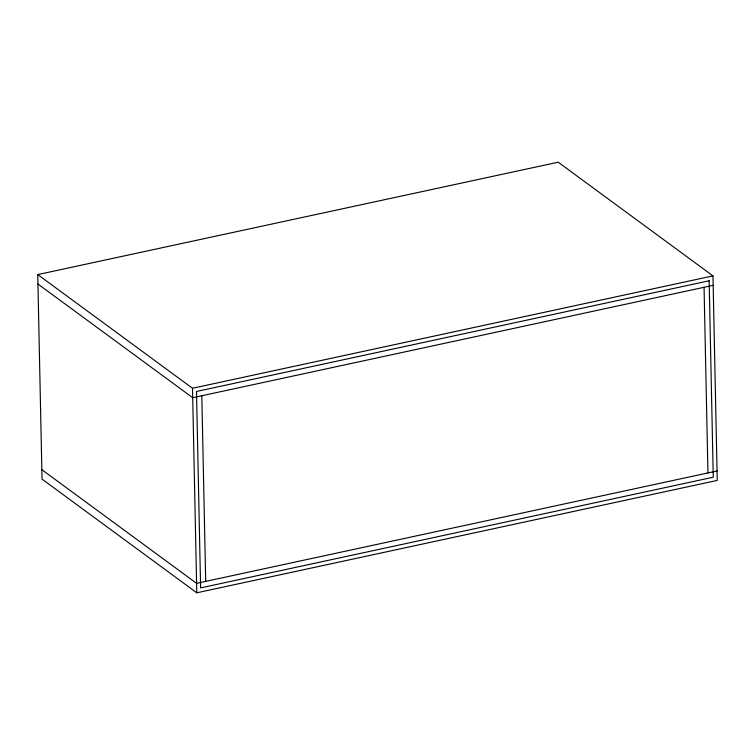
<?xml version="1.0" encoding="UTF-8"?>
<svg xmlns="http://www.w3.org/2000/svg" width="755" height="755" viewBox="0 0 755 755"><rect width="100%" height="100%" fill="white"/><g stroke="black" fill="none" stroke-linecap="round" stroke-linejoin="round"><path stroke-width="1.13" d="M37.75 274.584L558.209 162.212L712.965 275.886L717.25 480.416L196.791 592.788L42.035 479.114L37.75 274.584L192.506 388.259L712.965 275.886M713.164 285.333L192.704 397.706L37.948 284.031M717.052 470.969L196.593 583.341L41.836 469.667M704.056 287.296L707.945 472.932M201.811 395.743L205.7 581.378M192.506 388.259L196.791 592.788M709.143 280.775L196.498 391.468L200.613 587.9L713.258 477.207L709.143 280.775"/></g></svg>
